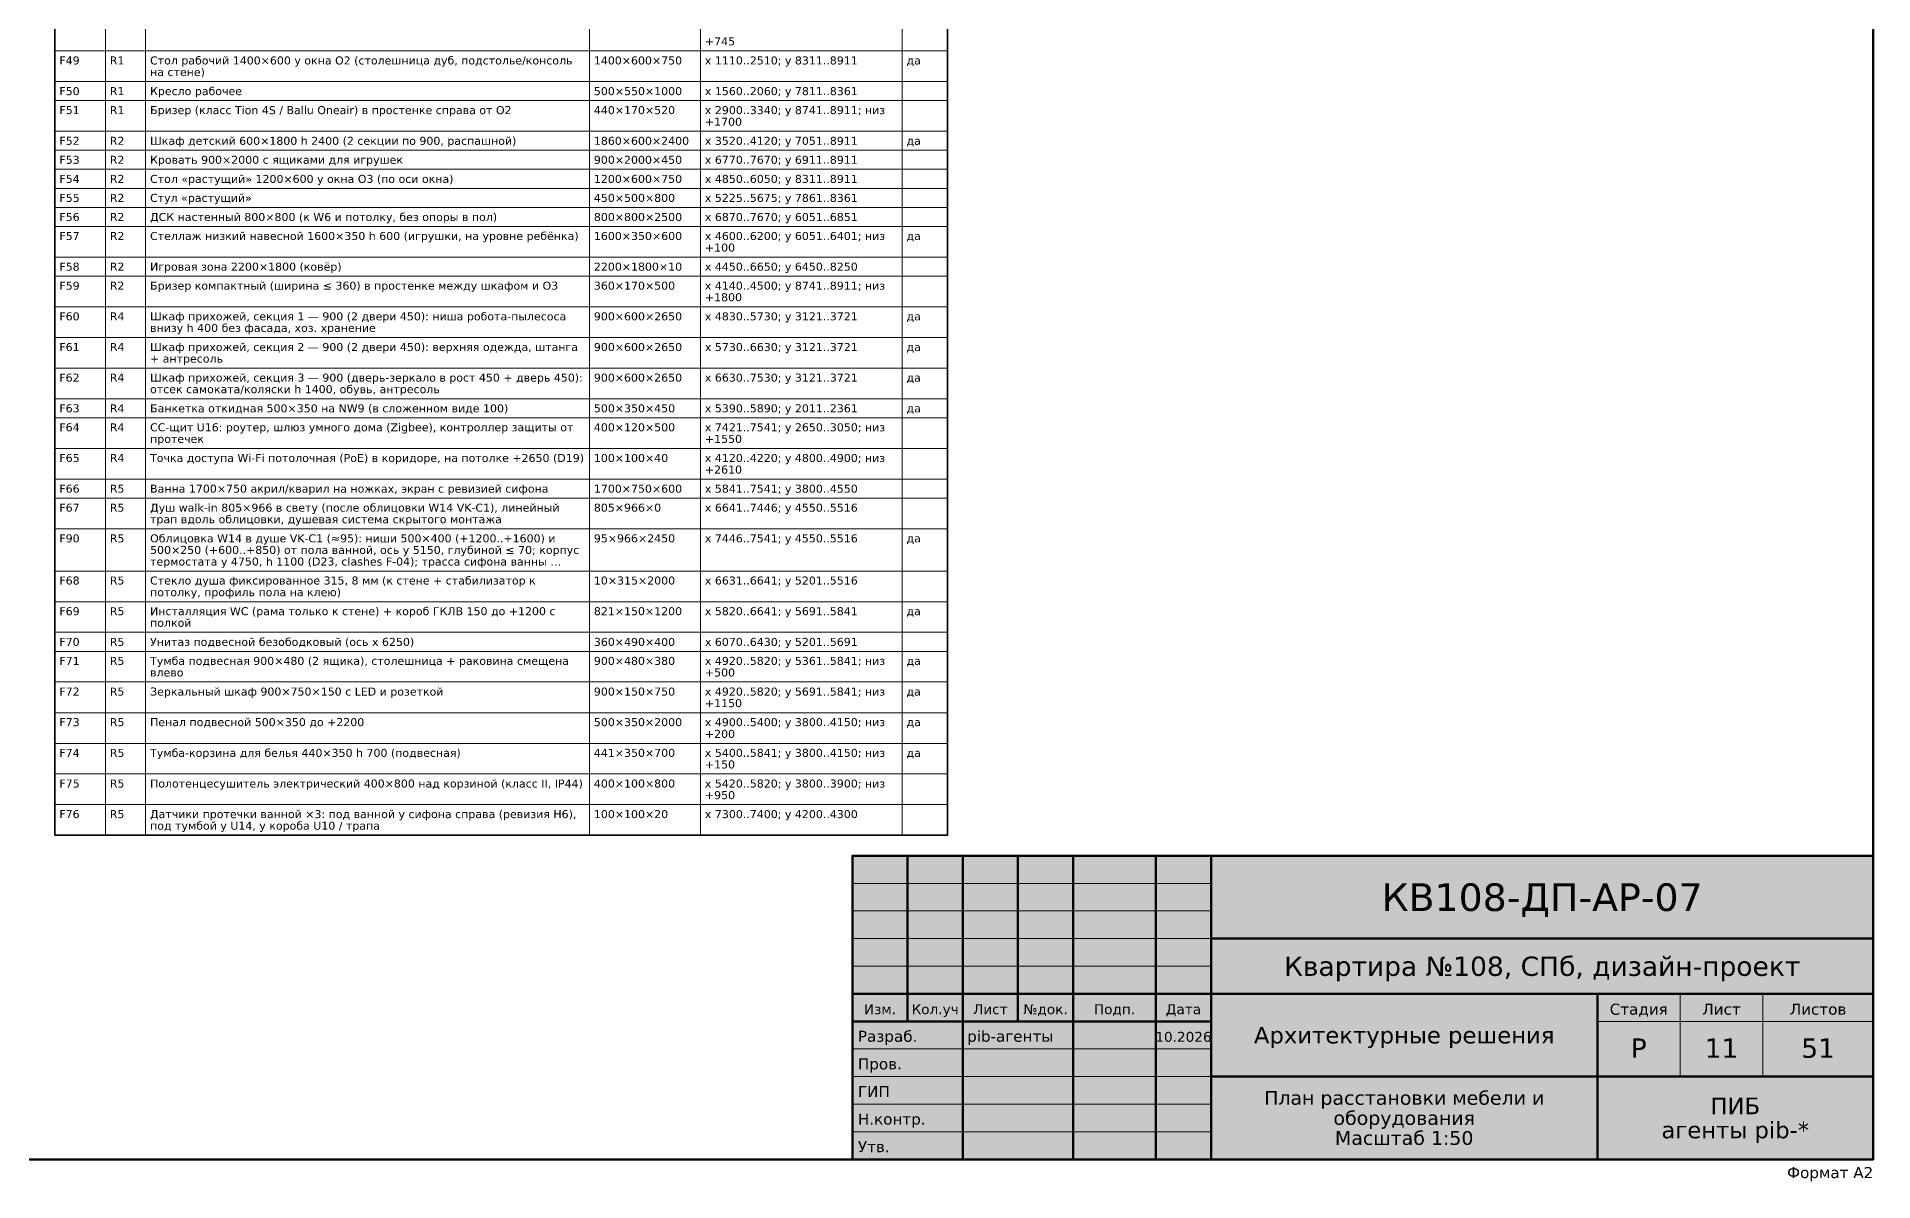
# Model space of a CAD drawing. Header units: millimetres. Extents: x 954 to 29450, y 51 to 20750.
# Drawn here: x 12810 to 29450, y 51 to 10419 of the extents above; entities that cross this region are included whole.
import ezdxf
from ezdxf.enums import TextEntityAlignment as Align

# ---------------------------------------------------------------- set-up
doc = ezdxf.new("R2010")
doc.units = ezdxf.units.MM
doc.layers.add('FRAME', color=7, linetype='CONTINUOUS')
doc.layers.add('TEXT', color=7, linetype='CONTINUOUS')
doc.styles.add('GOST', font='DejaVuSans.ttf')

msp = doc.modelspace()

# ---------------------------------------------------------------- hatches: boundary and pattern name
at = {"layer": 'FRAME', "true_color": 0xffffff}
h = msp.add_hatch(color=7, dxfattribs=at)
h.dxf.hatch_style = 1
h.paths.add_polyline_path([(20200, 250), (29450, 250), (29450, 3000), (20200, 3000)])

# ---------------------------------------------------------------- linework, layer by layer
at = {"layer": 'FRAME', "color": 7, "lineweight": 50}
for points in [[(1000, 250), (29450, 250), (29450, 20750), (1000, 20750)], [(20200, 250), (29450, 250), (29450, 3000), (20200, 3000)]]:
    msp.add_lwpolyline(points, close=True, dxfattribs=at)
for points in [[(20700, 1500), (20700, 3000)], [(21200, 250), (21200, 3000)], [(21700, 1500), (21700, 3000)], [(22200, 250), (22200, 3000)], [(22950, 250), (22950, 3000)], [(23450, 250), (23450, 3000)], [(23450, 2250), (29450, 2250)], [(20200, 1750), (23450, 1750)], [(23450, 1750), (29450, 1750)], [(26950, 250), (26950, 1750)], [(20200, 1500), (23450, 1500)], [(23450, 1000), (29450, 1000)]]:
    msp.add_lwpolyline(points, dxfattribs=at)
at = {"layer": 'FRAME', "color": 7, "lineweight": 20}
for points in [[(20200, 2750), (23450, 2750)], [(20200, 2500), (23450, 2500)], [(20200, 2250), (23450, 2250)], [(20200, 2000), (23450, 2000)], [(27700, 1000), (27700, 1750)], [(28450, 1000), (28450, 1750)], [(26950, 1500), (29450, 1500)], [(20200, 1250), (23450, 1250)], [(20200, 1000), (23450, 1000)], [(20200, 750), (23450, 750)], [(20200, 500), (23450, 500)]]:
    msp.add_lwpolyline(points, dxfattribs=at)
at = {"layer": 'TEXT', "color": 7, "lineweight": 35}
msp.add_lwpolyline([(12975, 3186), (21062, 3186), (21062, 20465), (12975, 20465)], close=True, dxfattribs=at)
at = {"layer": 'TEXT', "color": 7, "lineweight": 15}
for points in [[(12975, 10291), (21062, 10291), (21062, 10568), (12975, 10568)], [(12975, 10013), (21062, 10013), (21062, 10291), (12975, 10291)], [(12975, 9840), (21062, 9840), (21062, 10013), (12975, 10013)], [(12975, 9563), (21062, 9563), (21062, 9840), (12975, 9840)], [(12975, 9390), (21062, 9390), (21062, 9563), (12975, 9563)], [(12975, 9218), (21062, 9218), (21062, 9390), (12975, 9390)], [(12975, 9045), (21062, 9045), (21062, 9218), (12975, 9218)], [(12975, 8873), (21062, 8873), (21062, 9045), (12975, 9045)], [(12975, 8700), (21062, 8700), (21062, 8873), (12975, 8873)], [(12975, 8423), (21062, 8423), (21062, 8700), (12975, 8700)], [(12975, 8250), (21062, 8250), (21062, 8423), (12975, 8423)], [(12975, 7973), (21062, 7973), (21062, 8250), (12975, 8250)], [(12975, 7695), (21062, 7695), (21062, 7973), (12975, 7973)], [(12975, 7417), (21062, 7417), (21062, 7695), (12975, 7695)], [(12975, 7140), (21062, 7140), (21062, 7417), (12975, 7417)], [(12975, 6967), (21062, 6967), (21062, 7140), (12975, 7140)], [(12975, 6690), (21062, 6690), (21062, 6967), (12975, 6967)], [(12975, 6412), (21062, 6412), (21062, 6690), (12975, 6690)], [(12975, 6239), (21062, 6239), (21062, 6412), (12975, 6412)], [(12975, 5962), (21062, 5962), (21062, 6239), (12975, 6239)], [(12975, 5579), (21062, 5579), (21062, 5962), (12975, 5962)], [(12975, 5301), (21062, 5301), (21062, 5579), (12975, 5579)], [(12975, 5024), (21062, 5024), (21062, 5301), (12975, 5301)], [(12975, 4851), (21062, 4851), (21062, 5024), (12975, 5024)], [(12975, 4574), (21062, 4574), (21062, 4851), (12975, 4851)], [(12975, 4296), (21062, 4296), (21062, 4574), (12975, 4574)], [(12975, 4018), (21062, 4018), (21062, 4296), (12975, 4296)], [(12975, 3741), (21062, 3741), (21062, 4018), (12975, 4018)], [(12975, 3463), (21062, 3463), (21062, 3741), (12975, 3741)], [(12975, 3186), (21062, 3186), (21062, 3463), (12975, 3463)]]:
    msp.add_lwpolyline(points, close=True, dxfattribs=at)
for points in [[(12975, 10568), (12975, 10291)], [(13432, 10568), (13432, 10291)], [(13797, 10568), (13797, 10291)], [(17818, 10568), (17818, 10291)], [(18824, 10568), (18824, 10291)], [(20651, 10568), (20651, 10291)], [(21062, 10568), (21062, 10291)], [(12975, 10291), (12975, 10013)], [(13432, 10291), (13432, 10013)], [(13797, 10291), (13797, 10013)], [(17818, 10291), (17818, 10013)], [(18824, 10291), (18824, 10013)], [(20651, 10291), (20651, 10013)], [(21062, 10291), (21062, 10013)], [(12975, 10013), (12975, 9840)], [(13432, 10013), (13432, 9840)], [(13797, 10013), (13797, 9840)], [(17818, 10013), (17818, 9840)], [(18824, 10013), (18824, 9840)], [(20651, 10013), (20651, 9840)], [(21062, 10013), (21062, 9840)], [(12975, 9840), (12975, 9563)], [(13432, 9840), (13432, 9563)], [(13797, 9840), (13797, 9563)], [(17818, 9840), (17818, 9563)], [(18824, 9840), (18824, 9563)], [(20651, 9840), (20651, 9563)], [(21062, 9840), (21062, 9563)], [(12975, 9563), (12975, 9390)], [(13432, 9563), (13432, 9390)], [(13797, 9563), (13797, 9390)], [(17818, 9563), (17818, 9390)], [(18824, 9563), (18824, 9390)], [(20651, 9563), (20651, 9390)], [(21062, 9563), (21062, 9390)], [(12975, 9390), (12975, 9218)], [(13432, 9390), (13432, 9218)], [(13797, 9390), (13797, 9218)], [(17818, 9390), (17818, 9218)], [(18824, 9390), (18824, 9218)], [(20651, 9390), (20651, 9218)], [(21062, 9390), (21062, 9218)], [(12975, 9218), (12975, 9045)], [(13432, 9218), (13432, 9045)], [(13797, 9218), (13797, 9045)], [(17818, 9218), (17818, 9045)], [(18824, 9218), (18824, 9045)], [(20651, 9218), (20651, 9045)], [(21062, 9218), (21062, 9045)], [(12975, 9045), (12975, 8873)], [(13432, 9045), (13432, 8873)], [(13797, 9045), (13797, 8873)], [(17818, 9045), (17818, 8873)], [(18824, 9045), (18824, 8873)], [(20651, 9045), (20651, 8873)], [(21062, 9045), (21062, 8873)], [(12975, 8873), (12975, 8700)], [(13432, 8873), (13432, 8700)], [(13797, 8873), (13797, 8700)], [(17818, 8873), (17818, 8700)], [(18824, 8873), (18824, 8700)], [(20651, 8873), (20651, 8700)], [(21062, 8873), (21062, 8700)], [(12975, 8700), (12975, 8423)], [(13432, 8700), (13432, 8423)], [(13797, 8700), (13797, 8423)], [(17818, 8700), (17818, 8423)], [(18824, 8700), (18824, 8423)], [(20651, 8700), (20651, 8423)], [(21062, 8700), (21062, 8423)], [(12975, 8423), (12975, 8250)], [(13432, 8423), (13432, 8250)], [(13797, 8423), (13797, 8250)], [(17818, 8423), (17818, 8250)], [(18824, 8423), (18824, 8250)], [(20651, 8423), (20651, 8250)], [(21062, 8423), (21062, 8250)], [(12975, 8250), (12975, 7973)], [(13432, 8250), (13432, 7973)], [(13797, 8250), (13797, 7973)], [(17818, 8250), (17818, 7973)], [(18824, 8250), (18824, 7973)], [(20651, 8250), (20651, 7973)], [(21062, 8250), (21062, 7973)], [(12975, 7973), (12975, 7695)], [(13432, 7973), (13432, 7695)], [(13797, 7973), (13797, 7695)], [(17818, 7973), (17818, 7695)], [(18824, 7973), (18824, 7695)], [(20651, 7973), (20651, 7695)], [(21062, 7973), (21062, 7695)], [(12975, 7695), (12975, 7417)], [(13432, 7695), (13432, 7417)], [(13797, 7695), (13797, 7417)], [(17818, 7695), (17818, 7417)], [(18824, 7695), (18824, 7417)], [(20651, 7695), (20651, 7417)], [(21062, 7695), (21062, 7417)], [(12975, 7417), (12975, 7140)], [(13432, 7417), (13432, 7140)], [(13797, 7417), (13797, 7140)], [(17818, 7417), (17818, 7140)], [(18824, 7417), (18824, 7140)], [(20651, 7417), (20651, 7140)], [(21062, 7417), (21062, 7140)], [(12975, 7140), (12975, 6967)], [(13432, 7140), (13432, 6967)], [(13797, 7140), (13797, 6967)], [(17818, 7140), (17818, 6967)], [(18824, 7140), (18824, 6967)], [(20651, 7140), (20651, 6967)], [(21062, 7140), (21062, 6967)], [(12975, 6967), (12975, 6690)], [(13432, 6967), (13432, 6690)], [(13797, 6967), (13797, 6690)], [(17818, 6967), (17818, 6690)], [(18824, 6967), (18824, 6690)], [(20651, 6967), (20651, 6690)], [(21062, 6967), (21062, 6690)], [(12975, 6690), (12975, 6412)], [(13432, 6690), (13432, 6412)], [(13797, 6690), (13797, 6412)], [(17818, 6690), (17818, 6412)], [(18824, 6690), (18824, 6412)], [(20651, 6690), (20651, 6412)], [(21062, 6690), (21062, 6412)], [(12975, 6412), (12975, 6239)], [(13432, 6412), (13432, 6239)], [(13797, 6412), (13797, 6239)], [(17818, 6412), (17818, 6239)], [(18824, 6412), (18824, 6239)], [(20651, 6412), (20651, 6239)], [(21062, 6412), (21062, 6239)], [(12975, 6239), (12975, 5962)], [(13432, 6239), (13432, 5962)], [(13797, 6239), (13797, 5962)], [(17818, 6239), (17818, 5962)], [(18824, 6239), (18824, 5962)], [(20651, 6239), (20651, 5962)], [(21062, 6239), (21062, 5962)], [(12975, 5962), (12975, 5579)], [(13432, 5962), (13432, 5579)], [(13797, 5962), (13797, 5579)], [(17818, 5962), (17818, 5579)], [(18824, 5962), (18824, 5579)], [(20651, 5962), (20651, 5579)], [(21062, 5962), (21062, 5579)], [(12975, 5579), (12975, 5301)], [(13432, 5579), (13432, 5301)], [(13797, 5579), (13797, 5301)], [(17818, 5579), (17818, 5301)], [(18824, 5579), (18824, 5301)], [(20651, 5579), (20651, 5301)], [(21062, 5579), (21062, 5301)], [(12975, 5301), (12975, 5024)], [(13432, 5301), (13432, 5024)], [(13797, 5301), (13797, 5024)], [(17818, 5301), (17818, 5024)], [(18824, 5301), (18824, 5024)], [(20651, 5301), (20651, 5024)], [(21062, 5301), (21062, 5024)], [(12975, 5024), (12975, 4851)], [(13432, 5024), (13432, 4851)], [(13797, 5024), (13797, 4851)], [(17818, 5024), (17818, 4851)], [(18824, 5024), (18824, 4851)], [(20651, 5024), (20651, 4851)], [(21062, 5024), (21062, 4851)], [(12975, 4851), (12975, 4574)], [(13432, 4851), (13432, 4574)], [(13797, 4851), (13797, 4574)], [(17818, 4851), (17818, 4574)], [(18824, 4851), (18824, 4574)], [(20651, 4851), (20651, 4574)], [(21062, 4851), (21062, 4574)], [(12975, 4574), (12975, 4296)], [(13432, 4574), (13432, 4296)], [(13797, 4574), (13797, 4296)], [(17818, 4574), (17818, 4296)], [(18824, 4574), (18824, 4296)], [(20651, 4574), (20651, 4296)], [(21062, 4574), (21062, 4296)], [(12975, 4296), (12975, 4018)], [(13432, 4296), (13432, 4018)], [(13797, 4296), (13797, 4018)], [(17818, 4296), (17818, 4018)], [(18824, 4296), (18824, 4018)], [(20651, 4296), (20651, 4018)], [(21062, 4296), (21062, 4018)], [(12975, 4018), (12975, 3741)], [(13432, 4018), (13432, 3741)], [(13797, 4018), (13797, 3741)], [(17818, 4018), (17818, 3741)], [(18824, 4018), (18824, 3741)], [(20651, 4018), (20651, 3741)], [(21062, 4018), (21062, 3741)], [(12975, 3741), (12975, 3463)], [(13432, 3741), (13432, 3463)], [(13797, 3741), (13797, 3463)], [(17818, 3741), (17818, 3463)], [(18824, 3741), (18824, 3463)], [(20651, 3741), (20651, 3463)], [(21062, 3741), (21062, 3463)], [(12975, 3463), (12975, 3186)], [(13432, 3463), (13432, 3186)], [(13797, 3463), (13797, 3186)], [(17818, 3463), (17818, 3186)], [(18824, 3463), (18824, 3186)], [(20651, 3463), (20651, 3186)], [(21062, 3463), (21062, 3186)]]:
    msp.add_lwpolyline(points, dxfattribs=at)

# ---------------------------------------------------------------- texts
at = {"layer": 'FRAME', "color": 7, "style": 'GOST'}
for s, height, p in [('КВ108-ДП-АР-07', 250, (26450, 2500)), ('Квартира №108, СПб, дизайн-проект', 175, (26450, 1912)), ('Изм.', 90, (20450, 1565)), ('Кол.уч', 90, (20950, 1565)), ('Лист', 90, (21450, 1565)), ('№док.', 90, (21950, 1565)), ('Подп.', 90, (22575, 1565)), ('Дата', 90, (23200, 1565)), ('Стадия', 100, (27325, 1560)), ('Лист', 100, (28075, 1560)), ('Листов', 100, (28950, 1560)), ('10.2026', 90, (23200, 1315)), ('Архитектурные решения', 150, (25200, 1300)), ('Р', 175, (27325, 1170)), ('11', 175, (28075, 1170)), ('51', 175, (28950, 1170)), ('План расстановки мебели и', 125, (25200, 744)), ('оборудования', 125, (25200, 562)), ('ПИБ', 150, (28200, 659)), ('Масштаб 1:50', 125, (25200, 381)), ('агенты pib-*', 150, (28200, 441))]:
    msp.add_text(s, height=height, dxfattribs=at).set_placement(p, align=Align.CENTER)
for s, p in [('Разраб.', (20250, 1315)), ('pib-агенты', (21240, 1315)), ('Пров.', (20250, 1065)), ('ГИП', (20250, 815)), ('Н.контр.', (20250, 565)), ('Утв.', (20250, 315))]:
    msp.add_text(s, height=100, dxfattribs=at).set_placement(p)
msp.add_text('Формат A2', height=100, dxfattribs=at).set_placement((29450, 80), align=Align.RIGHT)
at = {"layer": 'TEXT', "color": 7, "style": 'GOST'}
for s, p in [('+745', (18864, 10341)), ('F49', (13015, 10168)), ('R1', (13472, 10168)), ('Стол рабочий 1400×600 у окна O2 (столешница дуб, подстолье/консоль', (13837, 10168)), ('1400×600×750', (17858, 10168)), ('x 1110..2510; y 8311..8911', (18864, 10168)), ('да', (20691, 10168)), ('на стене)', (13837, 10063)), ('F50', (13015, 9890)), ('R1', (13472, 9890)), ('Кресло рабочее', (13837, 9890)), ('500×550×1000', (17858, 9890)), ('x 1560..2060; y 7811..8361', (18864, 9890)), ('F51', (13015, 9718)), ('R1', (13472, 9718)), ('Бризер (класс Tion 4S / Ballu Oneair) в простенке справа от O2', (13837, 9718)), ('440×170×520', (17858, 9718)), ('x 2900..3340; y 8741..8911; низ', (18864, 9718)), ('+1700', (18864, 9613)), ('F52', (13015, 9440)), ('R2', (13472, 9440)), ('Шкаф детский 600×1800 h 2400 (2 секции по 900, распашной)', (13837, 9440)), ('1860×600×2400', (17858, 9440)), ('x 3520..4120; y 7051..8911', (18864, 9440)), ('да', (20691, 9440)), ('F53', (13015, 9268)), ('R2', (13472, 9268)), ('Кровать 900×2000 с ящиками для игрушек', (13837, 9268)), ('900×2000×450', (17858, 9268)), ('x 6770..7670; y 6911..8911', (18864, 9268)), ('F54', (13015, 9095)), ('R2', (13472, 9095)), ('Стол «растущий» 1200×600 у окна O3 (по оси окна)', (13837, 9095)), ('1200×600×750', (17858, 9095)), ('x 4850..6050; y 8311..8911', (18864, 9095)), ('F55', (13015, 8923)), ('R2', (13472, 8923)), ('Стул «растущий»', (13837, 8923)), ('450×500×800', (17858, 8923)), ('x 5225..5675; y 7861..8361', (18864, 8923)), ('F56', (13015, 8750)), ('R2', (13472, 8750)), ('ДСК настенный 800×800 (к W6 и потолку, без опоры в пол)', (13837, 8750)), ('800×800×2500', (17858, 8750)), ('x 6870..7670; y 6051..6851', (18864, 8750)), ('Стеллаж низкий навесной 1600×350 h 600 (игрушки, на уровне ребёнка)', (13837, 8578)), ('F57', (13015, 8578)), ('R2', (13472, 8578)), ('1600×350×600', (17858, 8578)), ('x 4600..6200; y 6051..6401; низ', (18864, 8578)), ('+100', (18864, 8473)), ('да', (20691, 8578)), ('F58', (13015, 8300)), ('R2', (13472, 8300)), ('Игровая зона 2200×1800 (ковёр)', (13837, 8300)), ('2200×1800×10', (17858, 8300)), ('x 4450..6650; y 6450..8250', (18864, 8300)), ('F59', (13015, 8128)), ('R2', (13472, 8128)), ('Бризер компактный (ширина ≤ 360) в простенке между шкафом и O3', (13837, 8128)), ('360×170×500', (17858, 8128)), ('x 4140..4500; y 8741..8911; низ', (18864, 8128)), ('+1800', (18864, 8023)), ('F60', (13015, 7850)), ('R4', (13472, 7850)), ('внизу h 400 без фасада, хоз. хранение', (13837, 7745)), ('Шкаф прихожей, секция 1 — 900 (2 двери 450): ниша робота-пылесоса', (13837, 7850)), ('900×600×2650', (17858, 7850)), ('x 4830..5730; y 3121..3721', (18864, 7850)), ('да', (20691, 7850)), ('F61', (13015, 7572)), ('R4', (13472, 7572)), ('Шкаф прихожей, секция 2 — 900 (2 двери 450): верхняя одежда, штанга', (13837, 7572)), ('+ антресоль', (13837, 7467)), ('900×600×2650', (17858, 7572)), ('x 5730..6630; y 3121..3721', (18864, 7572)), ('да', (20691, 7572)), ('F62', (13015, 7295)), ('R4', (13472, 7295)), ('Шкаф прихожей, секция 3 — 900 (дверь-зеркало в рост 450 + дверь 450):', (13837, 7295)), ('900×600×2650', (17858, 7295)), ('x 6630..7530; y 3121..3721', (18864, 7295)), ('да', (20691, 7295)), ('отсек самоката/коляски h 1400, обувь, антресоль', (13837, 7190)), ('F63', (13015, 7017)), ('R4', (13472, 7017)), ('Банкетка откидная 500×350 на NW9 (в сложенном виде 100)', (13837, 7017)), ('500×350×450', (17858, 7017)), ('x 5390..5890; y 2011..2361', (18864, 7017)), ('да', (20691, 7017)), ('F64', (13015, 6845)), ('R4', (13472, 6845)), ('СС-щит U16: роутер, шлюз умного дома (Zigbee), контроллер защиты от', (13837, 6845)), ('400×120×500', (17858, 6845)), ('x 7421..7541; y 2650..3050; низ', (18864, 6845)), ('протечек', (13837, 6740)), ('+1550', (18864, 6740)), ('F65', (13015, 6567)), ('R4', (13472, 6567)), ('Точка доступа Wi-Fi потолочная (PoE) в коридоре, на потолке +2650 (D19)', (13837, 6567)), ('100×100×40', (17858, 6567)), ('x 4120..4220; y 4800..4900; низ', (18864, 6567)), ('+2610', (18864, 6462)), ('F66', (13015, 6289)), ('R5', (13472, 6289)), ('Ванна 1700×750 акрил/кварил на ножках, экран с ревизией сифона', (13837, 6289)), ('1700×750×600', (17858, 6289)), ('x 5841..7541; y 3800..4550', (18864, 6289)), ('F67', (13015, 6117)), ('R5', (13472, 6117)), ('Душ walk-in 805×966 в свету (после облицовки W14 VK-C1), линейный', (13837, 6117)), ('805×966×0', (17858, 6117)), ('x 6641..7446; y 4550..5516', (18864, 6117)), ('трап вдоль облицовки, душевая система скрытого монтажа', (13837, 6012)), ('F90', (13015, 5839)), ('R5', (13472, 5839)), ('Облицовка W14 в душе VK-C1 (≈95): ниши 500×400 (+1200..+1600) и', (13837, 5839)), ('95×966×2450', (17858, 5839)), ('x 7446..7541; y 4550..5516', (18864, 5839)), ('да', (20691, 5839)), ('термостата y 4750, h 1100 (D23, clashes F-04); трасса сифона ванны …', (13837, 5629)), ('500×250 (+600..+850) от пола ванной, ось y 5150, глубиной ≤ 70; корпус', (13837, 5734)), ('F68', (13015, 5457)), ('R5', (13472, 5457)), ('Стекло душа фиксированное 315, 8 мм (к стене + стабилизатор к', (13837, 5457)), ('10×315×2000', (17858, 5457)), ('x 6631..6641; y 5201..5516', (18864, 5457)), ('потолку, профиль пола на клею)', (13837, 5351)), ('F69', (13015, 5179)), ('R5', (13472, 5179)), ('Инсталляция WC (рама только к стене) + короб ГКЛВ 150 до +1200 с', (13837, 5179)), ('821×150×1200', (17858, 5179)), ('x 5820..6641; y 5691..5841', (18864, 5179)), ('да', (20691, 5179)), ('полкой', (13837, 5074)), ('F70', (13015, 4901)), ('R5', (13472, 4901)), ('Унитаз подвесной безободковый (ось x 6250)', (13837, 4901)), ('360×490×400', (17858, 4901)), ('x 6070..6430; y 5201..5691', (18864, 4901)), ('F71', (13015, 4729)), ('R5', (13472, 4729)), ('Тумба подвесная 900×480 (2 ящика), столешница + раковина смещена', (13837, 4729)), ('влево', (13837, 4624)), ('900×480×380', (17858, 4729)), ('x 4920..5820; y 5361..5841; низ', (18864, 4729)), ('+500', (18864, 4624)), ('да', (20691, 4729)), ('F72', (13015, 4451)), ('R5', (13472, 4451)), ('Зеркальный шкаф 900×750×150 с LED и розеткой', (13837, 4451)), ('900×150×750', (17858, 4451)), ('x 4920..5820; y 5691..5841; низ', (18864, 4451)), ('да', (20691, 4451)), ('+1150', (18864, 4346)), ('F73', (13015, 4174)), ('R5', (13472, 4174)), ('Пенал подвесной 500×350 до +2200', (13837, 4174)), ('500×350×2000', (17858, 4174)), ('x 4900..5400; y 3800..4150; низ', (18864, 4174)), ('да', (20691, 4174)), ('+200', (18864, 4068)), ('F74', (13015, 3896)), ('R5', (13472, 3896)), ('Тумба-корзина для белья 440×350 h 700 (подвесная)', (13837, 3896)), ('441×350×700', (17858, 3896)), ('x 5400..5841; y 3800..4150; низ', (18864, 3896)), ('+150', (18864, 3791)), ('да', (20691, 3896)), ('F75', (13015, 3618)), ('R5', (13472, 3618)), ('Полотенцесушитель электрический 400×800 над корзиной (класс II, IP44)', (13837, 3618)), ('400×100×800', (17858, 3618)), ('x 5420..5820; y 3800..3900; низ', (18864, 3618)), ('+950', (18864, 3513)), ('F76', (13015, 3341)), ('R5', (13472, 3341)), ('Датчики протечки ванной ×3: под ванной у сифона справа (ревизия H6),', (13837, 3341)), ('100×100×20', (17858, 3341)), ('x 7300..7400; y 4200..4300', (18864, 3341)), ('под тумбой у U14, у короба U10 / трапа', (13837, 3236))]:
    msp.add_text(s, height=72.5, dxfattribs=at).set_placement(p)

doc.saveas('drawing.dxf')
